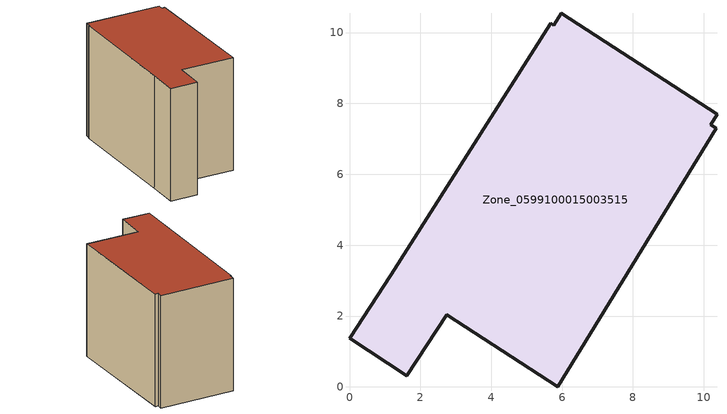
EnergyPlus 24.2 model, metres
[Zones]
Zone_0599100015003515
 floor ground (C_G): 5.98,10.55 10.37,7.69 10.19,7.39 10.35,7.29 5.88,0 2.74,2.04 1.62,0.31 0,1.37 1.16,3.15 5.68,10.26 5.76,10.21 z0.86
 wall outside (C_F): 0,1.37 1.62,0.31 2.74,2.04 5.88,0 10.35,7.29 10.19,7.39 10.37,7.69 5.98,10.55 5.76,10.21 5.68,10.26 1.16,3.15 0,1.37 z0.86:8.77
 roof outside (C_R): 10.37,7.69 5.98,10.55 5.76,10.21 5.68,10.26 1.16,3.15 0,1.37 1.62,0.31 2.74,2.04 5.88,0 10.35,7.29 10.19,7.39 z8.77
[BUILDING]
Pand.0599100015003515: North Axis=0; Terrain=City; Loads Convergence Tolerance Value=0.04; Temperature Convergence Tolerance Value=0.4; Solar Distribution=FullExterior; Maximum Number of Warmup Days=25; Minimum Number of Warmup Days=1
[Site:Location]
Rotterdam.The.Hague.AP_ZH_NLD Design_Conditions: Latitude=51.96; Longitude=4.45; Time Zone=1; Elevation=-4.5
[SITE:GROUNDTEMPERATURE:BUILDINGSURFACE]
18, 18, 18, 18, 18, 18, 18, 18, 18, 18, 18, 18
[MATERIAL] Thermal Absorptance=0.9; Solar Absorptance=0.7; Visible Absorptance=0.7
Name | Roughness | Thickness | Conductivity | Density | Specific Heat
G.TI.1965-1974 | MediumSmooth | 0.15 | 0.882353 | 540 | 1210
F.TI.1965-1974 | Rough | 0.3 | 0.697674 | 1920 | 840
R.TI.1965-1974 | MediumRough | 0.2 | 0.232558 | 1500 | 1000
[CONSTRUCTION]
C_G: G.TI.1965-1974
C_F: F.TI.1965-1974
C_R: R.TI.1965-1974
[ZONE]
Zone_0599100015003515: Type=1; Multiplier=1; Ceiling Height=Autocalculate; Volume=Autocalculate; Floor Area=autocalculate; Part of Total Floor Area=Yes
[ZONEINFILTRATION:DESIGNFLOWRATE]
Infil_Zone_0599100015003515: Zone or ZoneList or Space or SpaceList=Zone_0599100015003515; Schedule=AlwaysOn; Design Flow Rate Calculation Method=Flow/Area; Flow Rate per Floor Area=0.003; Constant Term Coefficient=1; Temperature Term Coefficient=0; Velocity Term Coefficient=0; Velocity Squared Term Coefficient=0
[HVACTEMPLATE:ZONE:IDEALLOADSAIRSYSTEM]
Zone_0599100015003515: Maximum Heating Supply Air Temperature=50; Minimum Cooling Supply Air Temperature=13; Maximum Heating Supply Air Humidity Ratio=0.0156; Minimum Cooling Supply Air Humidity Ratio=0.0077; Heating Limit=NoLimit; Cooling Limit=NoLimit; Dehumidification Control Type=ConstantSensibleHeatRatio; Cooling Sensible Heat Ratio=0.7; Dehumidification Setpoint=60; Humidification Control Type=None; Humidification Setpoint=30; Outdoor Air Method=None; Outdoor Air Flow Rate per Person=0.00944; Outdoor Air Flow Rate per Zone Floor Area=0; Outdoor Air Flow Rate per Zone=0; Demand Controlled Ventilation Type=None; Outdoor Air Economizer Type=NoEconomizer; Heat Recovery Type=None; Sensible Heat Recovery Effectiveness=0.7; Latent Heat Recovery Effectiveness=0.65
[ZONECONTROL:THERMOSTAT]
ThermostatControl_Zone_0599100015003515: Zone or ZoneList=Zone_0599100015003515; Control Type Schedule=DualSetpointControlType; Control 1=Thermostat_Zone_0599100015003515; Temperature Difference Between Cutout And Setpoint=0
[THERMOSTATSETPOINT:DUALSETPOINT]
Thermostat_Zone_0599100015003515: Heating Setpoint Temperature Schedule=HeatingSetpoint_Zone_0599100015003515; Cooling Setpoint Temperature Schedule=CoolingSetpoint_Zone_0599100015003515
[SCHEDULE:COMPACT]
HeatingSetpoint_Zone_0599100015003515: Through: 12/31, For: AllDays, Until: 24:00, 21
CoolingSetpoint_Zone_0599100015003515: Through: 12/31, For: AllDays, Until: 24:00, 24
DualSetpointControlType: Through: 12/31, For: AllDays, Until: 24:00, 4
AlwaysOn: Through: 12/31, For: AllDays, Until: 24:00, 1
